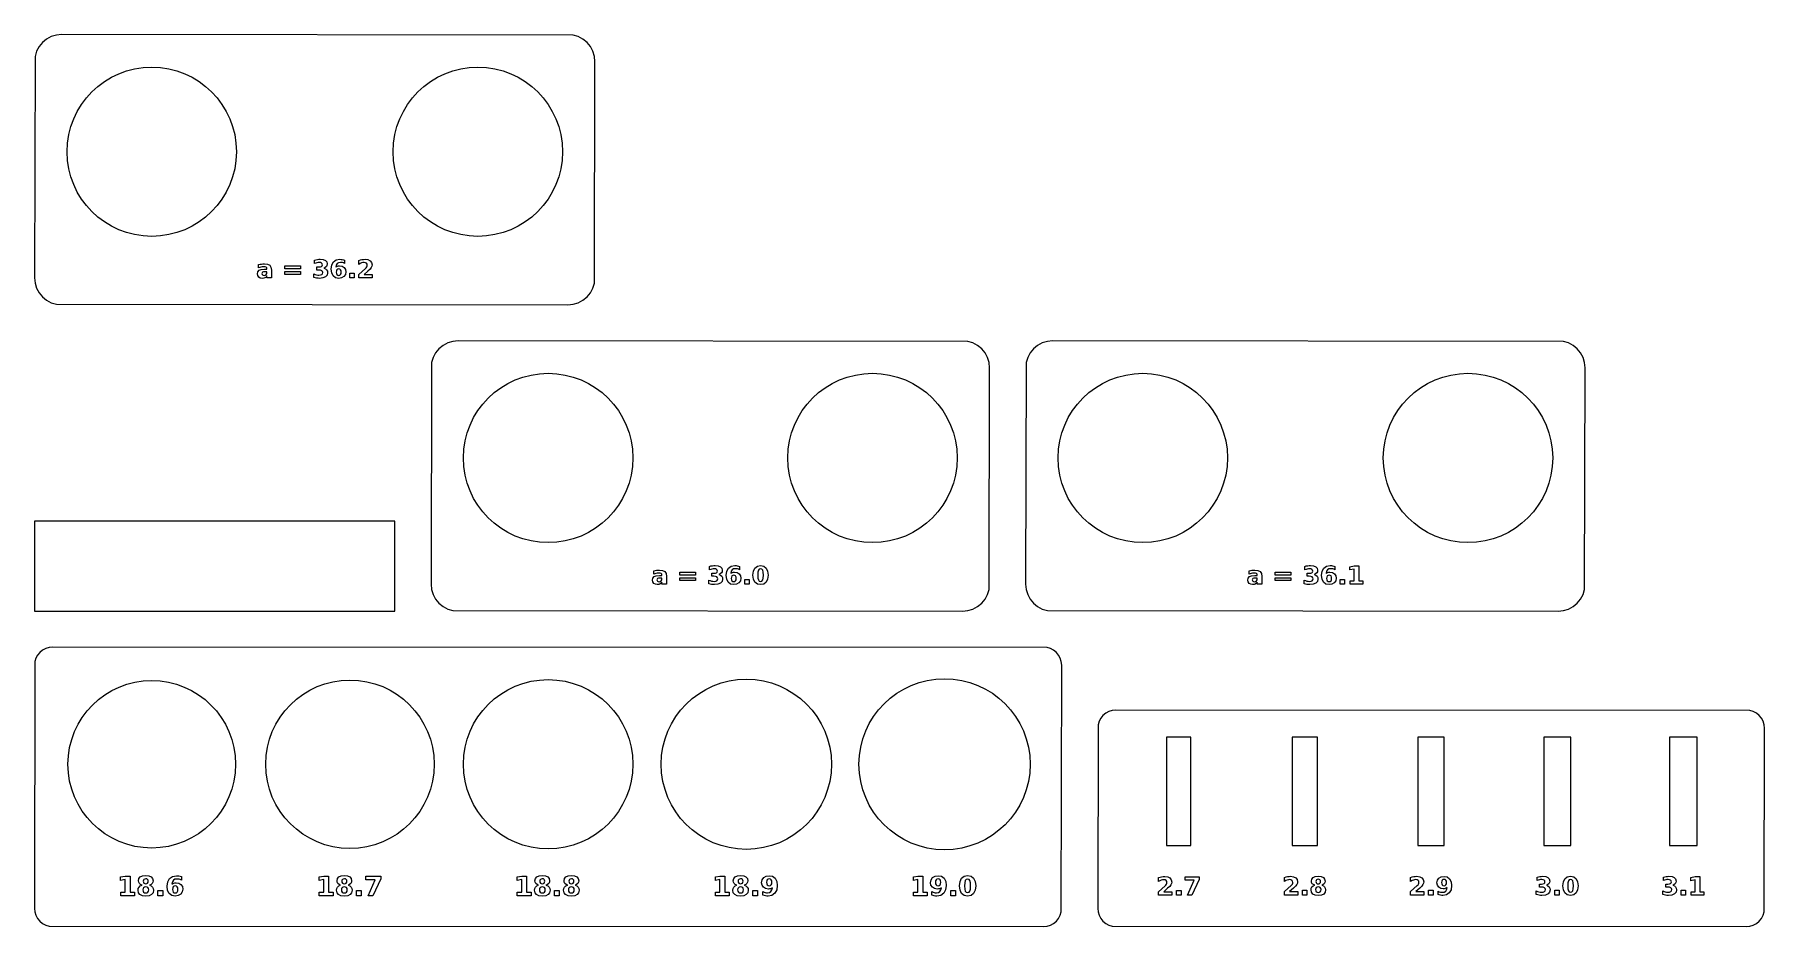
# Model space of a CAD drawing. Header units: millimetres. Extents: x 4 to 196, y 4 to 103.
import ezdxf

# ---------------------------------------------------------------- set-up
doc = ezdxf.new("R2010")
doc.units = ezdxf.units.MM
doc.layers.add('GRAVER', color=5, linetype='CONTINUOUS')
doc.layers.add('KUTT', color=1, linetype='CONTINUOUS')

msp = doc.modelspace()

# ---------------------------------------------------------------- linework, layer by layer
at = {"layer": 'GRAVER', "color": 5}
for points in [[(30.2842, 76.8545), (30.2842, 75.9808), (29.7907, 75.9808), (29.7907, 76.2079), (29.686, 76.0873), (29.5689, 76.0045), (29.4326, 75.9569), (29.2697, 75.941), (29.0541, 75.9757), (28.8833, 76.0797), (28.7721, 76.2394), (28.735, 76.4402), (28.7813, 76.6737), (28.9201, 76.8353), (29.1583, 76.9298), (29.502, 76.9613), (29.7907, 76.9613), (29.7907, 76.9993), (29.7677, 77.1001), (29.6988, 77.1695), (29.5817, 77.2102), (29.4132, 77.2238), (29.2615, 77.2159), (29.1205, 77.1923), (28.99, 77.1529), (28.8689, 77.0978), (28.8689, 77.471), (29.0266, 77.5048), (29.1848, 77.5292), (29.3435, 77.5439), (29.502, 77.5488), (29.8586, 77.508), (30.1, 77.3857), (30.2382, 77.1713), (30.2842, 76.8545)], [(31.7757, 77.3301), (33.5283, 77.3301), (33.5283, 77.009), (31.7757, 77.009), (31.7757, 77.3301)], [(36.1043, 77.0816), (36.286, 77.0085), (36.418, 76.8961), (36.4987, 76.7464), (36.5256, 76.5605), (36.4674, 76.2933), (36.2928, 76.099), (36.0073, 75.9805), (35.6152, 75.941), (35.4575, 75.9474), (35.2997, 75.9664), (35.1427, 75.9981), (34.9873, 76.0425), (34.9873, 76.4485), (35.1346, 76.3837), (35.2805, 76.337), (35.425, 76.3088), (35.567, 76.2993), (35.7518, 76.3174), (35.8877, 76.3715), (35.9714, 76.4599), (35.9993, 76.5798), (35.9707, 76.7024), (35.8851, 76.7911), (35.7437, 76.8449), (35.5478, 76.8628), (35.3373, 76.8628), (35.3373, 77.2019), (35.5587, 77.2019), (35.7319, 77.2174), (35.854, 77.264), (35.9269, 77.3425), (35.9512, 77.4535), (35.9275, 77.5575), (35.8567, 77.635), (35.743, 77.6833), (35.5902, 77.6993), (35.4626, 77.6921), (35.3334, 77.6705), (35.2038, 77.6351), (35.0748, 77.586), (35.0748, 77.9715), (35.2299, 78.0097), (35.3837, 78.0371), (35.5355, 78.0535), (35.6847, 78.059), (36.0323, 78.0263), (36.2797, 77.9282), (36.428, 77.7647), (36.4775, 77.5353), (36.4538, 77.3725), (36.383, 77.2422), (36.2663, 77.1449), (36.1043, 77.0816)], [(38.4121, 77.9688), (38.4121, 77.5913), (38.2859, 77.6449), (38.1671, 77.6823), (38.0538, 77.7043), (37.9431, 77.7116), (37.7341, 77.6789), (37.5769, 77.5808), (37.473, 77.4188), (37.4238, 77.1936), (37.5176, 77.2521), (37.6189, 77.2938), (37.7292, 77.319), (37.849, 77.3275), (38.1317, 77.2816), (38.3539, 77.1442), (38.498, 76.9328), (38.546, 76.6647), (38.4923, 76.3691), (38.3312, 76.1388), (38.0801, 75.9905), (37.7558, 75.941), (37.403, 76.0082), (37.1398, 76.2097), (36.9764, 76.5348), (36.922, 76.9722), (36.9857, 77.4238), (37.177, 77.7672), (37.4793, 77.984), (37.8762, 78.0563), (38.015, 78.0509), (38.1496, 78.0345), (38.2815, 78.0071), (38.4121, 77.9688)], [(37.7615, 76.9884), (37.6406, 76.966), (37.5542, 76.8987), (37.5023, 76.7869), (37.485, 76.6301), (37.5023, 76.4735), (37.5542, 76.3615), (37.6406, 76.2945), (37.7615, 76.2722), (37.8832, 76.2945), (37.9698, 76.3615), (38.0216, 76.4735), (38.0389, 76.6301), (38.0216, 76.7869), (37.9698, 76.8987), (37.8832, 76.966), (37.7615, 76.9884)], [(40.5668, 76.3676), (41.465, 76.3676), (41.465, 75.9808), (39.9814, 75.9808), (39.9814, 76.3676), (40.7265, 77.0256), (40.8135, 77.1147), (40.8743, 77.2019), (40.9101, 77.2897), (40.922, 77.3808), (40.898, 77.5103), (40.8258, 77.6118), (40.7136, 77.6775), (40.5694, 77.6993), (40.4406, 77.6862), (40.2999, 77.6468), (40.1486, 77.5814), (39.9871, 77.4902), (39.9871, 77.9387), (40.1637, 77.9903), (40.3384, 78.0279), (40.5103, 78.0512), (40.6788, 78.059), (41.0045, 78.0186), (41.2484, 77.8975), (41.4007, 77.7046), (41.4514, 77.4478), (41.4299, 77.2867), (41.3652, 77.1367), (41.2316, 76.9682), (41.003, 76.7504), (40.5668, 76.3676)], [(29.5361, 76.6699), (29.4019, 76.6569), (29.3055, 76.6178), (29.2478, 76.5537), (29.2285, 76.4647), (29.2441, 76.3819), (29.2907, 76.319), (29.3653, 76.2797), (29.4639, 76.2665), (29.5909, 76.2913), (29.6962, 76.3654), (29.7671, 76.4772), (29.7907, 76.6139), (29.7907, 76.6699), (29.5361, 76.6699)], [(31.7757, 76.7084), (33.5283, 76.7084), (33.5283, 76.3842), (31.7757, 76.3842), (31.7757, 76.7084)], [(38.9822, 76.5098), (39.4743, 76.5098), (39.4743, 75.9808), (38.9822, 75.9808), (38.9822, 76.5098)], [(74.1295, 42.8545), (74.1295, 41.9808), (73.636, 41.9808), (73.636, 42.2079), (73.5314, 42.0873), (73.4142, 42.0045), (73.2779, 41.9569), (73.115, 41.941), (72.8994, 41.9757), (72.7287, 42.0797), (72.6174, 42.2394), (72.5803, 42.4402), (72.6266, 42.6737), (72.7654, 42.8353), (73.0036, 42.9298), (73.3473, 42.9613), (73.636, 42.9613), (73.636, 42.9993), (73.6131, 43.1001), (73.5442, 43.1695), (73.427, 43.2102), (73.2585, 43.2238), (73.1068, 43.2159), (72.9658, 43.1923), (72.8353, 43.1529), (72.7142, 43.0978), (72.7142, 43.471), (72.8719, 43.5048), (73.0301, 43.5292), (73.1888, 43.5439), (73.3473, 43.5488), (73.704, 43.508), (73.9453, 43.3857), (74.0835, 43.1713), (74.1295, 42.8545)], [(73.3814, 42.6699), (73.2472, 42.6569), (73.1508, 42.6178), (73.0931, 42.5538), (73.0738, 42.4647), (73.0894, 42.3819), (73.136, 42.319), (73.2106, 42.2797), (73.3092, 42.2665), (73.4362, 42.2912), (73.5415, 42.3654), (73.6124, 42.4772), (73.636, 42.6139), (73.636, 42.6699), (73.3814, 42.6699)], [(75.621, 43.3301), (77.3736, 43.3301), (77.3736, 43.009), (75.621, 43.009), (75.621, 43.3301)], [(75.621, 42.7084), (77.3736, 42.7084), (77.3736, 42.3842), (75.621, 42.3842), (75.621, 42.7084)], [(79.9496, 43.0816), (80.1313, 43.0085), (80.2633, 42.8961), (80.344, 42.7464), (80.3709, 42.5605), (80.3127, 42.2933), (80.1382, 42.099), (79.8526, 41.9805), (79.4605, 41.941), (79.3029, 41.9474), (79.145, 41.9664), (78.988, 41.9981), (78.8327, 42.0425), (78.8327, 42.4485), (78.9799, 42.3837), (79.1258, 42.337), (79.2703, 42.3088), (79.4123, 42.2993), (79.5971, 42.3174), (79.733, 42.3715), (79.8167, 42.4599), (79.8446, 42.5798), (79.816, 42.7024), (79.7304, 42.7911), (79.589, 42.8449), (79.3931, 42.8628), (79.1827, 42.8628), (79.1827, 43.2019), (79.404, 43.2019), (79.5772, 43.2174), (79.6993, 43.264), (79.7722, 43.3425), (79.7965, 43.4535), (79.7728, 43.5575), (79.702, 43.635), (79.5883, 43.6833), (79.4355, 43.6993), (79.3079, 43.6921), (79.1787, 43.6705), (79.0491, 43.6351), (78.9202, 43.586), (78.9202, 43.9715), (79.0752, 44.0097), (79.229, 44.0371), (79.3808, 44.0535), (79.53, 44.059), (79.8776, 44.0263), (80.125, 43.9282), (80.2733, 43.7647), (80.3228, 43.5353), (80.2992, 43.3725), (80.2283, 43.2422), (80.1116, 43.1449), (79.9496, 43.0816)], [(82.2574, 43.9688), (82.2574, 43.5913), (82.1312, 43.6449), (82.0124, 43.6823), (81.8991, 43.7043), (81.7884, 43.7116), (81.5794, 43.6789), (81.4222, 43.5808), (81.3183, 43.4188), (81.2691, 43.1936), (81.3629, 43.2521), (81.4642, 43.2938), (81.5745, 43.319), (81.6943, 43.3275), (81.977, 43.2816), (82.1992, 43.1442), (82.3433, 42.9328), (82.3913, 42.6647), (82.3376, 42.3691), (82.1765, 42.1388), (81.9255, 41.9905), (81.6012, 41.941), (81.2483, 42.0082), (80.9852, 42.2097), (80.8218, 42.5348), (80.7673, 42.9722), (80.831, 43.4238), (81.0223, 43.7672), (81.3247, 43.984), (81.7215, 44.0563), (81.8603, 44.0509), (81.9949, 44.0345), (82.1268, 44.0071), (82.2574, 43.9688)], [(81.6068, 42.9884), (81.4859, 42.966), (81.3995, 42.8987), (81.3476, 42.7869), (81.3303, 42.6301), (81.3476, 42.4735), (81.3995, 42.3615), (81.4859, 42.2945), (81.6068, 42.2722), (81.7285, 42.2945), (81.8151, 42.3615), (81.8669, 42.4735), (81.8842, 42.6301), (81.8669, 42.7869), (81.8151, 42.8987), (81.7285, 42.966), (81.6068, 42.9884)], [(82.8275, 42.5098), (83.3197, 42.5098), (83.3197, 41.9808), (82.8275, 41.9808), (82.8275, 42.5098)], [(85.4197, 42.9993), (85.365, 42.5501), (85.2009, 42.2167), (84.9363, 42.0099), (84.5801, 41.941), (84.2229, 42.0099), (83.958, 42.2167), (83.7939, 42.5501), (83.7392, 42.9993), (83.7939, 43.4498), (83.958, 43.7833), (84.2229, 43.9901), (84.5801, 44.059), (84.9363, 43.9901), (85.2009, 43.7833), (85.365, 43.4498), (85.4197, 42.9993)], [(84.8933, 43.0037), (84.8754, 43.3299), (84.8216, 43.5427), (84.7253, 43.6602), (84.5801, 43.6993), (84.435, 43.6602), (84.3382, 43.5427), (84.2837, 43.3299), (84.2655, 43.0037), (84.2837, 42.6736), (84.3382, 42.4577), (84.435, 42.3389), (84.5801, 42.2993), (84.7245, 42.3389), (84.8207, 42.4577), (84.8752, 42.6736), (84.8933, 43.0037)], [(140.2088, 42.8545), (140.2088, 41.9808), (139.7153, 41.9808), (139.7153, 42.2079), (139.6107, 42.0873), (139.4935, 42.0045), (139.3572, 41.9569), (139.1943, 41.941), (138.9787, 41.9757), (138.808, 42.0797), (138.6967, 42.2394), (138.6597, 42.4402), (138.7059, 42.6737), (138.8447, 42.8353), (139.0829, 42.9298), (139.4266, 42.9613), (139.7153, 42.9613), (139.7153, 42.9993), (139.6924, 43.1001), (139.6235, 43.1695), (139.5063, 43.2102), (139.3378, 43.2238), (139.1861, 43.2159), (139.0451, 43.1923), (138.9146, 43.1529), (138.7935, 43.0978), (138.7935, 43.471), (138.9513, 43.5048), (139.1094, 43.5292), (139.2681, 43.5439), (139.4266, 43.5488), (139.7833, 43.508), (140.0247, 43.3857), (140.1628, 43.1713), (140.2088, 42.8545)], [(139.4607, 42.6699), (139.3265, 42.6569), (139.2302, 42.6178), (139.1724, 42.5538), (139.1532, 42.4647), (139.1687, 42.3819), (139.2153, 42.319), (139.2899, 42.2797), (139.3885, 42.2665), (139.5155, 42.2912), (139.6208, 42.3654), (139.6917, 42.4772), (139.7153, 42.6139), (139.7153, 42.6699), (139.4607, 42.6699)], [(141.7003, 43.3301), (143.4529, 43.3301), (143.4529, 43.009), (141.7003, 43.009), (141.7003, 43.3301)], [(141.7003, 42.7084), (143.4529, 42.7084), (143.4529, 42.3842), (141.7003, 42.3842), (141.7003, 42.7084)], [(146.0289, 43.0816), (146.2106, 43.0085), (146.3426, 42.8961), (146.4233, 42.7464), (146.4502, 42.5605), (146.392, 42.2933), (146.2175, 42.099), (145.9319, 41.9805), (145.5398, 41.941), (145.3822, 41.9474), (145.2243, 41.9664), (145.0673, 41.9981), (144.912, 42.0425), (144.912, 42.4485), (145.0592, 42.3837), (145.2051, 42.337), (145.3496, 42.3088), (145.4917, 42.2993), (145.6764, 42.3174), (145.8123, 42.3715), (145.896, 42.4599), (145.9239, 42.5798), (145.8954, 42.7024), (145.8097, 42.7911), (145.6683, 42.8449), (145.4724, 42.8628), (145.262, 42.8628), (145.262, 43.2019), (145.4833, 43.2019), (145.6565, 43.2174), (145.7787, 43.264), (145.8515, 43.3425), (145.8758, 43.4535), (145.8522, 43.5575), (145.7813, 43.635), (145.6676, 43.6833), (145.5148, 43.6993), (145.3872, 43.6921), (145.258, 43.6705), (145.1284, 43.6351), (144.9995, 43.586), (144.9995, 43.9715), (145.1546, 44.0097), (145.3083, 44.0371), (145.4602, 44.0535), (145.6093, 44.059), (145.9569, 44.0263), (146.2043, 43.9282), (146.3527, 43.7647), (146.4021, 43.5353), (146.3785, 43.3725), (146.3076, 43.2422), (146.1909, 43.1449), (146.0289, 43.0816)], [(148.3367, 43.9688), (148.3367, 43.5913), (148.2105, 43.6449), (148.0917, 43.6823), (147.9784, 43.7043), (147.8677, 43.7116), (147.6587, 43.6789), (147.5015, 43.5808), (147.3976, 43.4188), (147.3484, 43.1936), (147.4423, 43.2521), (147.5435, 43.2938), (147.6538, 43.319), (147.7737, 43.3275), (148.0563, 43.2816), (148.2785, 43.1442), (148.4226, 42.9328), (148.4706, 42.6647), (148.4169, 42.3691), (148.2558, 42.1388), (148.0048, 41.9905), (147.6805, 41.941), (147.3276, 42.0082), (147.0645, 42.2097), (146.9011, 42.5348), (146.8466, 42.9722), (146.9104, 43.4238), (147.1017, 43.7672), (147.404, 43.984), (147.8008, 44.0563), (147.9396, 44.0509), (148.0742, 44.0345), (148.2061, 44.0071), (148.3367, 43.9688)], [(147.6862, 42.9884), (147.5652, 42.966), (147.4788, 42.8987), (147.4269, 42.7869), (147.4097, 42.6301), (147.4269, 42.4735), (147.4788, 42.3615), (147.5652, 42.2945), (147.6862, 42.2722), (147.8078, 42.2945), (147.8944, 42.3615), (147.9462, 42.4735), (147.9635, 42.6301), (147.9462, 42.7869), (147.8944, 42.8987), (147.8078, 42.966), (147.6862, 42.9884)], [(148.9068, 42.5098), (149.399, 42.5098), (149.399, 41.9808), (148.9068, 41.9808), (148.9068, 42.5098)], [(150.0128, 42.3444), (150.4778, 42.3444), (150.4778, 43.6639), (150.0005, 43.5655), (150.0005, 43.9238), (150.4748, 44.0222), (150.9753, 44.0222), (150.9753, 42.3444), (151.4403, 42.3444), (151.4403, 41.9808), (150.0128, 41.9808), (150.0128, 42.3444)], [(15.9308, 8.5724), (15.7561, 8.6488), (15.6303, 8.7571), (15.5547, 8.8971), (15.5295, 9.0679), (15.5811, 9.3115), (15.7358, 9.4893), (15.9908, 9.5983), (16.3423, 9.6346), (16.6917, 9.5985), (16.9456, 9.4902), (17.1007, 9.3125), (17.1523, 9.0679), (17.1269, 8.8971), (17.0506, 8.7571), (16.9245, 8.6488), (16.7497, 8.5724), (16.945, 8.4918), (17.0858, 8.3727), (17.1709, 8.2163), (17.1992, 8.0235), (17.1452, 7.7379), (16.9831, 7.5318), (16.7149, 7.407), (16.3423, 7.3654), (15.9684, 7.407), (15.6988, 7.5318), (15.5356, 7.7379), (15.4812, 8.0235), (15.5096, 8.2163), (15.5947, 8.3727), (15.7354, 8.4918), (15.9308, 8.5724)], [(20.3075, 9.538), (20.3075, 9.1335), (20.1723, 9.1909), (20.045, 9.231), (19.9236, 9.2546), (19.805, 9.2624), (19.5811, 9.2274), (19.4127, 9.1223), (19.3013, 8.9487), (19.2486, 8.7074), (19.3491, 8.7701), (19.4577, 8.8148), (19.5758, 8.8418), (19.7042, 8.8509), (20.007, 8.8018), (20.2452, 8.6545), (20.3995, 8.428), (20.4509, 8.1407), (20.3934, 7.8241), (20.2208, 7.5773), (19.9518, 7.4184), (19.6044, 7.3654), (19.2263, 7.4373), (18.9444, 7.6532), (18.7693, 8.0016), (18.7109, 8.4702), (18.7793, 8.9541), (18.9842, 9.322), (19.3081, 9.5543), (19.7333, 9.6318), (19.882, 9.6259), (20.0263, 9.6084), (20.1676, 9.5791), (20.3075, 9.538)], [(37.9695, 8.5724), (37.7947, 8.6488), (37.669, 8.7571), (37.5934, 8.8971), (37.5682, 9.0679), (37.6198, 9.3115), (37.7745, 9.4893), (38.0295, 9.5983), (38.381, 9.6346), (38.7304, 9.5985), (38.9843, 9.4902), (39.1393, 9.3125), (39.191, 9.0679), (39.1656, 8.8971), (39.0893, 8.7571), (38.9632, 8.6488), (38.7884, 8.5724), (38.9837, 8.4918), (39.1245, 8.3727), (39.2095, 8.2163), (39.2379, 8.0235), (39.1839, 7.7379), (39.0218, 7.5318), (38.7536, 7.407), (38.381, 7.3654), (38.0071, 7.407), (37.7374, 7.5318), (37.5743, 7.7379), (37.5199, 8.0235), (37.5483, 8.2163), (37.6334, 8.3727), (37.7741, 8.4918), (37.9695, 8.5724)], [(59.9432, 8.5724), (59.7685, 8.6488), (59.6427, 8.7571), (59.5671, 8.8971), (59.542, 9.0679), (59.5935, 9.3115), (59.7482, 9.4893), (60.0032, 9.5983), (60.3548, 9.6346), (60.7041, 9.5985), (60.958, 9.4902), (61.1131, 9.3125), (61.1648, 9.0679), (61.1393, 8.8971), (61.063, 8.7571), (60.937, 8.6488), (60.7621, 8.5724), (60.9575, 8.4918), (61.0982, 8.3727), (61.1833, 8.2163), (61.2116, 8.0235), (61.1576, 7.7379), (60.9955, 7.5318), (60.7273, 7.407), (60.3548, 7.3654), (59.9808, 7.407), (59.7112, 7.5318), (59.548, 7.7379), (59.4937, 8.0235), (59.522, 8.2163), (59.6071, 8.3727), (59.7479, 8.4918), (59.9432, 8.5724)], [(63.1701, 8.5724), (62.9954, 8.6488), (62.8696, 8.7571), (62.794, 8.8971), (62.7688, 9.0679), (62.8204, 9.3115), (62.9751, 9.4893), (63.2301, 9.5983), (63.5816, 9.6346), (63.931, 9.5985), (64.1849, 9.4902), (64.34, 9.3125), (64.3916, 9.0679), (64.3662, 8.8971), (64.2899, 8.7571), (64.1638, 8.6488), (63.989, 8.5724), (64.1843, 8.4918), (64.3251, 8.3727), (64.4102, 8.2163), (64.4385, 8.0235), (64.3845, 7.7379), (64.2224, 7.5318), (63.9542, 7.407), (63.5816, 7.3654), (63.2077, 7.407), (62.938, 7.5318), (62.7749, 7.7379), (62.7205, 8.0235), (62.7489, 8.2163), (62.834, 8.3727), (62.9747, 8.4918), (63.1701, 8.5724)], [(81.946, 8.5724), (81.7713, 8.6488), (81.6455, 8.7571), (81.57, 8.8971), (81.5448, 9.0679), (81.5963, 9.3115), (81.751, 9.4893), (82.006, 9.5983), (82.3576, 9.6346), (82.7069, 9.5985), (82.9609, 9.4902), (83.1159, 9.3125), (83.1676, 9.0679), (83.1421, 8.8971), (83.0659, 8.7571), (82.9398, 8.6488), (82.7649, 8.5724), (82.9603, 8.4918), (83.101, 8.3727), (83.1861, 8.2163), (83.2145, 8.0235), (83.1604, 7.7379), (82.9984, 7.5318), (82.7301, 7.407), (82.3576, 7.3654), (81.9836, 7.407), (81.714, 7.5318), (81.5509, 7.7379), (81.4965, 8.0235), (81.5248, 8.2163), (81.6099, 8.3727), (81.7507, 8.4918), (81.946, 8.5724)], [(84.8405, 7.4563), (84.8405, 7.8609), (84.9721, 7.8055), (85.0979, 7.7662), (85.2204, 7.7426), (85.3412, 7.7348), (85.5655, 7.7697), (85.734, 7.8745), (85.8457, 8.0484), (85.8995, 8.2898), (85.7967, 8.2258), (85.6871, 8.1801), (85.5695, 8.1527), (85.4424, 8.1435), (85.1393, 8.1924), (84.901, 8.339), (84.7467, 8.5654), (84.6952, 8.8537), (84.7525, 9.1718), (84.9245, 9.4195), (85.1927, 9.5787), (85.539, 9.6318), (85.9186, 9.5596), (86.2013, 9.343), (86.3771, 8.995), (86.4357, 8.5274), (86.3671, 8.0432), (86.1615, 7.6752), (85.8368, 7.4429), (85.4101, 7.3654), (85.2596, 7.3711), (85.1157, 7.3884), (84.9766, 7.4166), (84.8405, 7.4563)], [(103.5895, 7.4563), (103.5895, 7.8609), (103.7211, 7.8055), (103.8469, 7.7662), (103.9693, 7.7426), (104.0902, 7.7348), (104.3145, 7.7697), (104.483, 7.8745), (104.5946, 8.0484), (104.6484, 8.2898), (104.5457, 8.2258), (104.4361, 8.1801), (104.3184, 8.1527), (104.1914, 8.1435), (103.8882, 8.1924), (103.65, 8.339), (103.4957, 8.5654), (103.4442, 8.8537), (103.5015, 9.1718), (103.6734, 9.4195), (103.9417, 9.5787), (104.288, 9.6318), (104.6675, 9.5596), (104.9503, 9.343), (105.1261, 8.995), (105.1847, 8.5274), (105.1161, 8.0432), (104.9105, 7.6752), (104.5857, 7.4429), (104.1591, 7.3654), (104.0086, 7.3711), (103.8647, 7.3884), (103.7256, 7.4166), (103.5895, 7.4563)], [(108.4598, 8.4993), (108.4013, 8.018), (108.2255, 7.6607), (107.942, 7.4392), (107.5603, 7.3654), (107.1776, 7.4392), (106.8937, 7.6607), (106.718, 8.018), (106.6594, 8.4993), (106.718, 8.9819), (106.8937, 9.3393), (107.1776, 9.5608), (107.5603, 9.6346), (107.942, 9.5608), (108.2255, 9.3393), (108.4013, 8.9819), (108.4598, 8.4993)], [(13.5622, 7.7976), (14.0605, 7.7976), (14.0605, 9.2113), (13.5491, 9.1059), (13.5491, 9.4898), (14.0572, 9.5952), (14.5934, 9.5952), (14.5934, 7.7976), (15.0917, 7.7976), (15.0917, 7.408), (13.5622, 7.408), (13.5622, 7.7976)], [(16.3423, 8.3868), (16.2025, 8.3651), (16.0991, 8.3001), (16.0354, 8.1951), (16.0142, 8.0526), (16.0354, 7.9102), (16.0991, 7.8055), (16.2025, 7.7416), (16.3423, 7.7202), (16.481, 7.7416), (16.5828, 7.8055), (16.6454, 7.9102), (16.6662, 8.0526), (16.6454, 8.196), (16.5828, 8.301), (16.481, 8.3654), (16.3423, 8.3868)], [(16.0625, 9.0107), (16.0807, 8.8954), (16.1352, 8.8101), (16.2233, 8.7573), (16.3423, 8.7398), (16.4591, 8.7573), (16.5458, 8.8101), (16.5999, 8.8954), (16.618, 9.0107), (16.5999, 9.1258), (16.5458, 9.2104), (16.4591, 9.2628), (16.3423, 9.2802), (16.2233, 9.2627), (16.1352, 9.2099), (16.0807, 9.125), (16.0625, 9.0107)], [(17.6914, 7.9748), (18.2188, 7.9748), (18.2188, 7.408), (17.6914, 7.408), (17.6914, 7.9748)], [(19.6105, 8.4876), (19.4809, 8.4636), (19.3883, 8.3915), (19.3327, 8.2717), (19.3142, 8.1037), (19.3327, 7.9359), (19.3883, 7.8159), (19.4809, 7.7441), (19.6105, 7.7202), (19.7408, 7.7441), (19.8336, 7.8159), (19.8891, 7.9359), (19.9077, 8.1037), (19.8891, 8.2717), (19.8336, 8.3915), (19.7408, 8.4636), (19.6105, 8.4876)], [(35.6009, 7.7976), (36.0991, 7.7976), (36.0991, 9.2113), (35.5877, 9.1059), (35.5877, 9.4898), (36.0959, 9.5952), (36.6321, 9.5952), (36.6321, 7.7976), (37.1304, 7.7976), (37.1304, 7.408), (35.6009, 7.408), (35.6009, 7.7976)], [(38.381, 8.3868), (38.2412, 8.3651), (38.1377, 8.3001), (38.0741, 8.1951), (38.0529, 8.0526), (38.0741, 7.9102), (38.1377, 7.8055), (38.2412, 7.7416), (38.381, 7.7202), (38.5196, 7.7416), (38.6215, 7.8055), (38.6841, 7.9102), (38.7049, 8.0526), (38.6841, 8.196), (38.6215, 8.301), (38.5196, 8.3654), (38.381, 8.3868)], [(38.1012, 9.0107), (38.1193, 8.8954), (38.1738, 8.8101), (38.262, 8.7573), (38.381, 8.7398), (38.4977, 8.7573), (38.5845, 8.8101), (38.6386, 8.8954), (38.6566, 9.0107), (38.6386, 9.1258), (38.5845, 9.2104), (38.4977, 9.2628), (38.381, 9.2802), (38.262, 9.2627), (38.1738, 9.2099), (38.1193, 9.125), (38.1012, 9.0107)], [(39.7301, 7.9748), (40.2574, 7.9748), (40.2574, 7.408), (39.7301, 7.408), (39.7301, 7.9748)], [(40.7641, 9.5952), (42.4123, 9.5952), (42.4123, 9.2774), (41.5596, 7.408), (41.0102, 7.408), (41.8174, 9.1804), (40.7641, 9.1804), (40.7641, 9.5952)], [(57.5746, 7.7976), (58.0729, 7.7976), (58.0729, 9.2113), (57.5615, 9.1059), (57.5615, 9.4898), (58.0696, 9.5952), (58.6059, 9.5952), (58.6059, 7.7976), (59.1041, 7.7976), (59.1041, 7.408), (57.5746, 7.408), (57.5746, 7.7976)], [(60.3548, 8.3868), (60.215, 8.3651), (60.1115, 8.3001), (60.0479, 8.1951), (60.0266, 8.0526), (60.0479, 7.9102), (60.1115, 7.8055), (60.215, 7.7416), (60.3548, 7.7202), (60.4934, 7.7416), (60.5952, 7.8055), (60.6578, 7.9102), (60.6787, 8.0526), (60.6578, 8.196), (60.5952, 8.301), (60.4934, 8.3654), (60.3548, 8.3868)], [(60.0749, 9.0107), (60.0931, 8.8954), (60.1476, 8.8101), (60.2357, 8.7573), (60.3548, 8.7398), (60.4715, 8.7573), (60.5582, 8.8101), (60.6123, 8.8954), (60.6304, 9.0107), (60.6123, 9.1258), (60.5582, 9.2104), (60.4715, 9.2628), (60.3548, 9.2802), (60.2357, 9.2627), (60.1476, 9.2099), (60.0931, 9.125), (60.0749, 9.0107)], [(61.7038, 7.9748), (62.2312, 7.9748), (62.2312, 7.408), (61.7038, 7.408), (61.7038, 7.9748)], [(63.5816, 8.3868), (63.4418, 8.3651), (63.3384, 8.3001), (63.2747, 8.1951), (63.2535, 8.0526), (63.2747, 7.9102), (63.3384, 7.8055), (63.4418, 7.7416), (63.5816, 7.7202), (63.7203, 7.7416), (63.8221, 7.8055), (63.8847, 7.9102), (63.9055, 8.0526), (63.8847, 8.196), (63.8221, 8.301), (63.7203, 8.3654), (63.5816, 8.3868)], [(63.3018, 9.0107), (63.32, 8.8954), (63.3745, 8.8101), (63.4626, 8.7573), (63.5816, 8.7398), (63.6984, 8.7573), (63.7851, 8.8101), (63.8392, 8.8954), (63.8573, 9.0107), (63.8392, 9.1258), (63.7851, 9.2104), (63.6984, 9.2628), (63.5816, 9.2802), (63.4626, 9.2627), (63.3745, 9.2099), (63.32, 9.125), (63.3018, 9.0107)], [(79.5774, 7.7976), (80.0757, 7.7976), (80.0757, 9.2113), (79.5643, 9.1059), (79.5643, 9.4898), (80.0724, 9.5952), (80.6087, 9.5952), (80.6087, 7.7976), (81.107, 7.7976), (81.107, 7.408), (79.5774, 7.408), (79.5774, 7.7976)], [(82.3576, 8.3868), (82.2178, 8.3651), (82.1143, 8.3001), (82.0507, 8.1951), (82.0295, 8.0526), (82.0507, 7.9102), (82.1143, 7.8055), (82.2178, 7.7416), (82.3576, 7.7202), (82.4962, 7.7416), (82.598, 7.8055), (82.6606, 7.9102), (82.6815, 8.0526), (82.6606, 8.196), (82.598, 8.301), (82.4962, 8.3654), (82.3576, 8.3868)], [(82.0777, 9.0107), (82.0959, 8.8954), (82.1504, 8.8101), (82.2385, 8.7573), (82.3576, 8.7398), (82.4743, 8.7573), (82.561, 8.8101), (82.6152, 8.8954), (82.6332, 9.0107), (82.6152, 9.1258), (82.561, 9.2104), (82.4743, 9.2628), (82.3576, 9.2802), (82.2385, 9.2627), (82.1504, 9.2099), (82.0959, 9.125), (82.0777, 9.0107)], [(83.7066, 7.9748), (84.234, 7.9748), (84.234, 7.408), (83.7066, 7.408), (83.7066, 7.9748)], [(85.5362, 8.5096), (85.6659, 8.5335), (85.7588, 8.6052), (85.8147, 8.7254), (85.8334, 8.8935), (85.8147, 9.0604), (85.7588, 9.1804), (85.6659, 9.2532), (85.5362, 9.2774), (85.4064, 9.2532), (85.3135, 9.1804), (85.2576, 9.0604), (85.239, 8.8935), (85.2576, 8.7254), (85.3135, 8.6052), (85.4064, 8.5335), (85.5362, 8.5096)], [(101.5533, 7.7976), (102.0516, 7.7976), (102.0516, 9.2113), (101.5402, 9.1059), (101.5402, 9.4898), (102.0483, 9.5952), (102.5845, 9.5952), (102.5845, 7.7976), (103.0828, 7.7976), (103.0828, 7.408), (101.5533, 7.408), (101.5533, 7.7976)], [(104.2852, 8.5096), (104.4149, 8.5335), (104.5078, 8.6052), (104.5637, 8.7254), (104.5823, 8.8935), (104.5637, 9.0604), (104.5078, 9.1804), (104.4149, 9.2532), (104.2852, 9.2774), (104.1554, 9.2532), (104.0625, 9.1804), (104.0066, 9.0604), (103.988, 8.8935), (104.0066, 8.7254), (104.0625, 8.6052), (104.1554, 8.5335), (104.2852, 8.5096)], [(105.6825, 7.9748), (106.2098, 7.9748), (106.2098, 7.408), (105.6825, 7.408), (105.6825, 7.9748)], [(107.8959, 8.504), (107.8767, 8.8534), (107.8191, 9.0815), (107.7159, 9.2073), (107.5603, 9.2493), (107.4048, 9.2073), (107.3011, 9.0815), (107.2427, 8.8534), (107.2233, 8.504), (107.2427, 8.1503), (107.3011, 7.919), (107.4048, 7.7917), (107.5603, 7.7493), (107.715, 7.7917), (107.8181, 7.919), (107.8765, 8.1503), (107.8959, 8.504)], [(129.3274, 7.8477), (130.2256, 7.8477), (130.2256, 7.4609), (128.7421, 7.4609), (128.7421, 7.8477), (129.4871, 8.5057), (129.5742, 8.5948), (129.635, 8.682), (129.6708, 8.7698), (129.6827, 8.8609), (129.6586, 8.9904), (129.5864, 9.0919), (129.4742, 9.1576), (129.3301, 9.1794), (129.2012, 9.1663), (129.0606, 9.1269), (128.9093, 9.0615), (128.7477, 8.9703), (128.7477, 9.4187), (128.9244, 9.4704), (129.0991, 9.508), (129.271, 9.5313), (129.4394, 9.5391), (129.7652, 9.4987), (130.0091, 9.3776), (130.1613, 9.1847), (130.2121, 8.9279), (130.1905, 8.7668), (130.1259, 8.6168), (129.9922, 8.4483), (129.7636, 8.2305), (129.3274, 7.8477)], [(130.7546, 7.9899), (131.2467, 7.9899), (131.2467, 7.4609), (130.7546, 7.4609), (130.7546, 7.9899)], [(131.7197, 9.5023), (133.2579, 9.5023), (133.2579, 9.2057), (132.4621, 7.4609), (131.9494, 7.4609), (132.7028, 9.1151), (131.7197, 9.1151), (131.7197, 9.5023)], [(143.3029, 7.8676), (144.2011, 7.8676), (144.2011, 7.4808), (142.7176, 7.4808), (142.7176, 7.8676), (143.4626, 8.5256), (143.5497, 8.6147), (143.6105, 8.7019), (143.6463, 8.7897), (143.6582, 8.8808), (143.6341, 9.0103), (143.5619, 9.1118), (143.4497, 9.1775), (143.3056, 9.1993), (143.1767, 9.1862), (143.0361, 9.1468), (142.8848, 9.0814), (142.7233, 8.9902), (142.7233, 9.4387), (142.8999, 9.4903), (143.0746, 9.5279), (143.2465, 9.5512), (143.4149, 9.559), (143.7407, 9.5186), (143.9846, 9.3975), (144.1368, 9.2046), (144.1876, 8.9478), (144.166, 8.7867), (144.1014, 8.6367), (143.9677, 8.4682), (143.7391, 8.2504), (143.3029, 7.8676)], [(144.7301, 8.0098), (145.2223, 8.0098), (145.2223, 7.4808), (144.7301, 7.4808), (144.7301, 8.0098)], [(146.0986, 8.5676), (145.9355, 8.6389), (145.8181, 8.74), (145.7476, 8.8707), (145.7241, 9.03), (145.7722, 9.2574), (145.9166, 9.4233), (146.1546, 9.5251), (146.4827, 9.559), (146.8087, 9.5253), (147.0457, 9.4242), (147.1905, 9.2583), (147.2387, 9.03), (147.215, 8.8707), (147.1438, 8.74), (147.0261, 8.6389), (146.8629, 8.5676), (147.0452, 8.4923), (147.1766, 8.3812), (147.256, 8.2352), (147.2824, 8.0553), (147.232, 7.7887), (147.0807, 7.5963), (146.8304, 7.4799), (146.4827, 7.441), (146.1337, 7.4799), (145.882, 7.5963), (145.7297, 7.7887), (145.679, 8.0553), (145.7055, 8.2352), (145.7849, 8.3812), (145.9162, 8.4923), (146.0986, 8.5676)], [(146.4827, 8.3943), (146.3522, 8.3741), (146.2556, 8.3134), (146.1962, 8.2154), (146.1764, 8.0824), (146.1962, 7.9495), (146.2556, 7.8518), (146.3522, 7.7921), (146.4827, 7.7722), (146.6121, 7.7921), (146.7071, 7.8518), (146.7655, 7.9495), (146.785, 8.0824), (146.7655, 8.2163), (146.7071, 8.3143), (146.6121, 8.3743), (146.4827, 8.3943)], [(146.2215, 8.9767), (146.2385, 8.869), (146.2893, 8.7894), (146.3716, 8.7402), (146.4827, 8.7238), (146.5916, 8.7402), (146.6726, 8.7894), (146.7231, 8.869), (146.7399, 8.9767), (146.7231, 9.0841), (146.6726, 9.163), (146.5916, 9.2119), (146.4827, 9.2282), (146.3716, 9.2118), (146.2893, 9.1626), (146.2385, 9.0833), (146.2215, 8.9767)], [(157.3056, 7.8676), (158.2038, 7.8676), (158.2038, 7.4808), (156.7202, 7.4808), (156.7202, 7.8676), (157.4652, 8.5256), (157.5523, 8.6147), (157.6131, 8.7019), (157.6489, 8.7897), (157.6608, 8.8808), (157.6368, 9.0103), (157.5646, 9.1118), (157.4523, 9.1775), (157.3082, 9.1993), (157.1793, 9.1862), (157.0387, 9.1468), (156.8874, 9.0814), (156.7259, 8.9902), (156.7259, 9.4387), (156.9025, 9.4903), (157.0772, 9.5279), (157.2491, 9.5512), (157.4176, 9.559), (157.7433, 9.5186), (157.9872, 9.3975), (158.1394, 9.2046), (158.1902, 8.9478), (158.1686, 8.7867), (158.104, 8.6367), (157.9703, 8.4682), (157.7417, 8.2504), (157.3056, 7.8676)], [(158.7327, 8.0098), (159.2249, 8.0098), (159.2249, 7.4808), (158.7327, 7.4808), (158.7327, 8.0098)], [(159.791, 7.5259), (159.791, 7.9035), (159.9138, 7.8518), (160.0312, 7.8151), (160.1455, 7.7931), (160.2583, 7.7858), (160.4676, 7.8184), (160.6249, 7.9162), (160.7291, 8.0785), (160.7793, 8.3038), (160.6834, 8.2441), (160.5811, 8.2014), (160.4713, 8.1758), (160.3528, 8.1673), (160.0698, 8.2129), (159.8474, 8.3497), (159.7034, 8.561), (159.6554, 8.8301), (159.7089, 9.127), (159.8693, 9.3582), (160.1197, 9.5068), (160.4429, 9.5563), (160.7971, 9.489), (161.0611, 9.2868), (161.2251, 8.962), (161.2798, 8.5256), (161.2158, 8.0737), (161.0239, 7.7302), (160.7208, 7.5133), (160.3226, 7.441), (160.1821, 7.4464), (160.0478, 7.4625), (159.918, 7.4888), (159.791, 7.5259)], [(160.4402, 8.509), (160.5613, 8.5313), (160.6481, 8.5982), (160.7002, 8.7103), (160.7176, 8.8673), (160.7002, 9.023), (160.6481, 9.135), (160.5613, 9.203), (160.4402, 9.2256), (160.3192, 9.203), (160.2324, 9.135), (160.1803, 9.023), (160.1629, 8.8673), (160.1803, 8.7103), (160.2324, 8.5982), (160.3192, 8.5313), (160.4402, 8.509)], [(171.7975, 8.5816), (171.9792, 8.5085), (172.1112, 8.3961), (172.1919, 8.2464), (172.2188, 8.0605), (172.1607, 7.7933), (171.9861, 7.599), (171.7005, 7.4805), (171.3084, 7.441), (171.1508, 7.4474), (170.993, 7.4664), (170.8359, 7.4981), (170.6806, 7.5425), (170.6806, 7.9485), (170.8278, 7.8837), (170.9737, 7.837), (171.1182, 7.8087), (171.2603, 7.7993), (171.445, 7.8174), (171.581, 7.8715), (171.6646, 7.9599), (171.6925, 8.0798), (171.664, 8.2024), (171.5783, 8.2911), (171.4369, 8.3449), (171.241, 8.3628), (171.0306, 8.3628), (171.0306, 8.7019), (171.252, 8.7019), (171.4251, 8.7174), (171.5473, 8.764), (171.6201, 8.8425), (171.6444, 8.9535), (171.6208, 9.0575), (171.5499, 9.135), (171.4363, 9.1833), (171.2835, 9.1993), (171.1558, 9.1921), (171.0267, 9.1705), (170.897, 9.1351), (170.7681, 9.086), (170.7681, 9.4715), (170.9232, 9.5098), (171.077, 9.5371), (171.2288, 9.5535), (171.378, 9.559), (171.7256, 9.5263), (171.973, 9.4282), (172.1213, 9.2647), (172.1707, 9.0353), (172.1471, 8.8725), (172.0762, 8.7422), (171.9595, 8.6449), (171.7975, 8.5816)], [(172.7272, 8.0098), (173.2194, 8.0098), (173.2194, 7.4808), (172.7272, 7.4808), (172.7272, 8.0098)], [(175.3194, 8.4993), (175.2647, 8.0501), (175.1007, 7.7167), (174.8361, 7.5099), (174.4798, 7.441), (174.1226, 7.5099), (173.8577, 7.7167), (173.6937, 8.0501), (173.639, 8.4993), (173.6937, 8.9497), (173.8577, 9.2833), (174.1226, 9.4901), (174.4798, 9.559), (174.8361, 9.4901), (175.1007, 9.2833), (175.2647, 8.9497), (175.3194, 8.4993)], [(174.7931, 8.5037), (174.7752, 8.8299), (174.7213, 9.0427), (174.6251, 9.1602), (174.4798, 9.1993), (174.3347, 9.1602), (174.2379, 9.0427), (174.1834, 8.8299), (174.1653, 8.5037), (174.1834, 8.1736), (174.2379, 7.9577), (174.3347, 7.8389), (174.4798, 7.7993), (174.6242, 7.8389), (174.7205, 7.9577), (174.7749, 8.1736), (174.7931, 8.5037)], [(185.8268, 8.5816), (186.0085, 8.5085), (186.1405, 8.3961), (186.2212, 8.2464), (186.2482, 8.0605), (186.19, 7.7933), (186.0154, 7.599), (185.7298, 7.4805), (185.3377, 7.441), (185.1801, 7.4474), (185.0223, 7.4664), (184.8652, 7.4981), (184.7099, 7.5425), (184.7099, 7.9485), (184.8571, 7.8837), (185.003, 7.837), (185.1475, 7.8087), (185.2896, 7.7993), (185.4743, 7.8174), (185.6103, 7.8715), (185.694, 7.9599), (185.7218, 8.0798), (185.6933, 8.2024), (185.6077, 8.2911), (185.4662, 8.3449), (185.2703, 8.3628), (185.0599, 8.3628), (185.0599, 8.7019), (185.2813, 8.7019), (185.4544, 8.7174), (185.5766, 8.764), (185.6494, 8.8425), (185.6737, 8.9535), (185.6501, 9.0575), (185.5792, 9.135), (185.4656, 9.1833), (185.3128, 9.1993), (185.1851, 9.1921), (185.056, 9.1705), (184.9264, 9.1351), (184.7974, 9.086), (184.7974, 9.4715), (184.9525, 9.5098), (185.1063, 9.5371), (185.2581, 9.5535), (185.4073, 9.559), (185.7549, 9.5263), (186.0023, 9.4282), (186.1506, 9.2647), (186.2, 9.0353), (186.1764, 8.8725), (186.1055, 8.7422), (185.9888, 8.6449), (185.8268, 8.5816)], [(186.7565, 8.0098), (187.2487, 8.0098), (187.2487, 7.4808), (186.7565, 7.4808), (186.7565, 8.0098)], [(187.8625, 7.8444), (188.3276, 7.8444), (188.3276, 9.1639), (187.8503, 9.0655), (187.8503, 9.4238), (188.3245, 9.5222), (188.825, 9.5222), (188.825, 7.8444), (189.2901, 7.8444), (189.2901, 7.4808), (187.8625, 7.4808), (187.8625, 7.8444)]]:
    msp.add_lwpolyline(points, dxfattribs=at)
at = {"layer": 'KUTT', "color": 1}
for points in [[(63.2, 73), (63.7853, 73.0576), (64.3481, 73.2284), (64.8667, 73.5056), (65.3213, 73.8787), (65.6944, 74.3333), (65.9716, 74.8519), (66.1424, 75.4147), (66.2, 100), (66.1424, 100.5853), (65.9716, 101.1481), (65.6944, 101.6667), (65.3213, 102.1213), (64.8667, 102.4944), (64.3481, 102.7716), (63.7853, 102.9424), (7, 103), (6.4147, 102.9424), (5.8519, 102.7716), (5.3333, 102.4944), (4.8787, 102.1213), (4.5056, 101.6667), (4.2284, 101.1481), (4.0576, 100.5853), (4, 76), (4.0576, 75.4147), (4.2284, 74.8519), (4.5056, 74.3333), (4.8787, 73.8787), (5.3333, 73.5056), (5.8519, 73.2284), (6.4147, 73.0576)], [(107, 39), (107.5853, 39.0576), (108.1481, 39.2284), (108.6667, 39.5056), (109.1213, 39.8787), (109.4944, 40.3333), (109.7716, 40.8519), (109.9424, 41.4147), (110, 66), (109.9424, 66.5853), (109.7716, 67.1481), (109.4944, 67.6667), (109.1213, 68.1213), (108.6667, 68.4944), (108.1481, 68.7716), (107.5853, 68.9424), (51, 69), (50.4147, 68.9424), (49.8519, 68.7716), (49.3333, 68.4944), (48.8787, 68.1213), (48.5056, 67.6667), (48.2284, 67.1481), (48.0576, 66.5853), (48, 42), (48.0576, 41.4147), (48.2284, 40.8519), (48.5056, 40.3333), (48.8787, 39.8787), (49.3333, 39.5056), (49.8519, 39.2284), (50.4147, 39.0576)], [(173.1, 39), (173.6853, 39.0576), (174.2481, 39.2284), (174.7667, 39.5056), (175.2213, 39.8787), (175.5944, 40.3333), (175.8716, 40.8519), (176.0424, 41.4147), (176.1, 66), (176.0424, 66.5853), (175.8716, 67.1481), (175.5944, 67.6667), (175.2213, 68.1213), (174.7667, 68.4944), (174.2481, 68.7716), (173.6853, 68.9424), (117, 69), (116.4147, 68.9424), (115.8519, 68.7716), (115.3333, 68.4944), (114.8787, 68.1213), (114.5056, 67.6667), (114.2284, 67.1481), (114.0576, 66.5853), (114, 42), (114.0576, 41.4147), (114.2284, 40.8519), (114.5056, 40.3333), (114.8787, 39.8787), (115.3333, 39.5056), (115.8519, 39.2284), (116.4147, 39.0576)], [(4, 39), (44, 39), (44, 49), (4, 49)], [(116, 4), (116.3902, 4.0384), (116.7654, 4.1522), (117.1111, 4.3371), (117.4142, 4.5858), (117.6629, 4.8889), (117.8478, 5.2346), (117.9616, 5.6098), (118, 33), (117.9616, 33.3902), (117.8478, 33.7654), (117.6629, 34.1111), (117.4142, 34.4142), (117.1111, 34.6629), (116.7654, 34.8478), (116.3902, 34.9616), (6, 35), (5.6098, 34.9616), (5.2346, 34.8478), (4.8889, 34.6629), (4.5858, 34.4142), (4.3371, 34.1111), (4.1522, 33.7654), (4.0384, 33.3902), (4, 6), (4.0384, 5.6098), (4.1522, 5.2346), (4.3371, 4.8889), (4.5858, 4.5858), (4.8889, 4.3371), (5.2346, 4.1522), (5.6098, 4.0384)], [(194, 4), (194.3902, 4.0384), (194.7654, 4.1522), (195.1111, 4.3371), (195.4142, 4.5858), (195.6629, 4.8889), (195.8478, 5.2346), (195.9616, 5.6098), (196, 26), (195.9616, 26.3902), (195.8478, 26.7654), (195.6629, 27.1111), (195.4142, 27.4142), (195.1111, 27.6629), (194.7654, 27.8478), (194.3902, 27.9616), (124, 28), (123.6098, 27.9616), (123.2346, 27.8478), (122.8889, 27.6629), (122.5858, 27.4142), (122.3371, 27.1111), (122.1522, 26.7654), (122.0384, 26.3902), (122, 6), (122.0384, 5.6098), (122.1522, 5.2346), (122.3371, 4.8889), (122.5858, 4.5858), (122.8889, 4.3371), (123.2346, 4.1522), (123.6098, 4.0384)], [(129.65, 13), (132.35, 13), (132.35, 25), (129.65, 25)], [(143.6, 13), (146.4, 13), (146.4, 25), (143.6, 25)], [(157.55, 13), (160.45, 13), (160.45, 25), (157.55, 25)], [(171.5, 13), (174.5, 13), (174.5, 25), (171.5, 25)], [(185.45, 13), (188.55, 13), (188.55, 25), (185.45, 25)]]:
    msp.add_lwpolyline(points, close=True, dxfattribs=at)
for centre, radius in [((17, 90), 9.4), ((53.2, 90), 9.4), ((61, 56), 9.4), ((97, 56), 9.4), ((127, 56), 9.4), ((163.1, 56), 9.4), ((17, 22), 9.3), ((39, 22), 9.35), ((61, 22), 9.4), ((83, 22), 9.45), ((105, 22), 9.5)]:
    msp.add_circle(centre, radius, dxfattribs=at)

doc.saveas('drawing.dxf')
